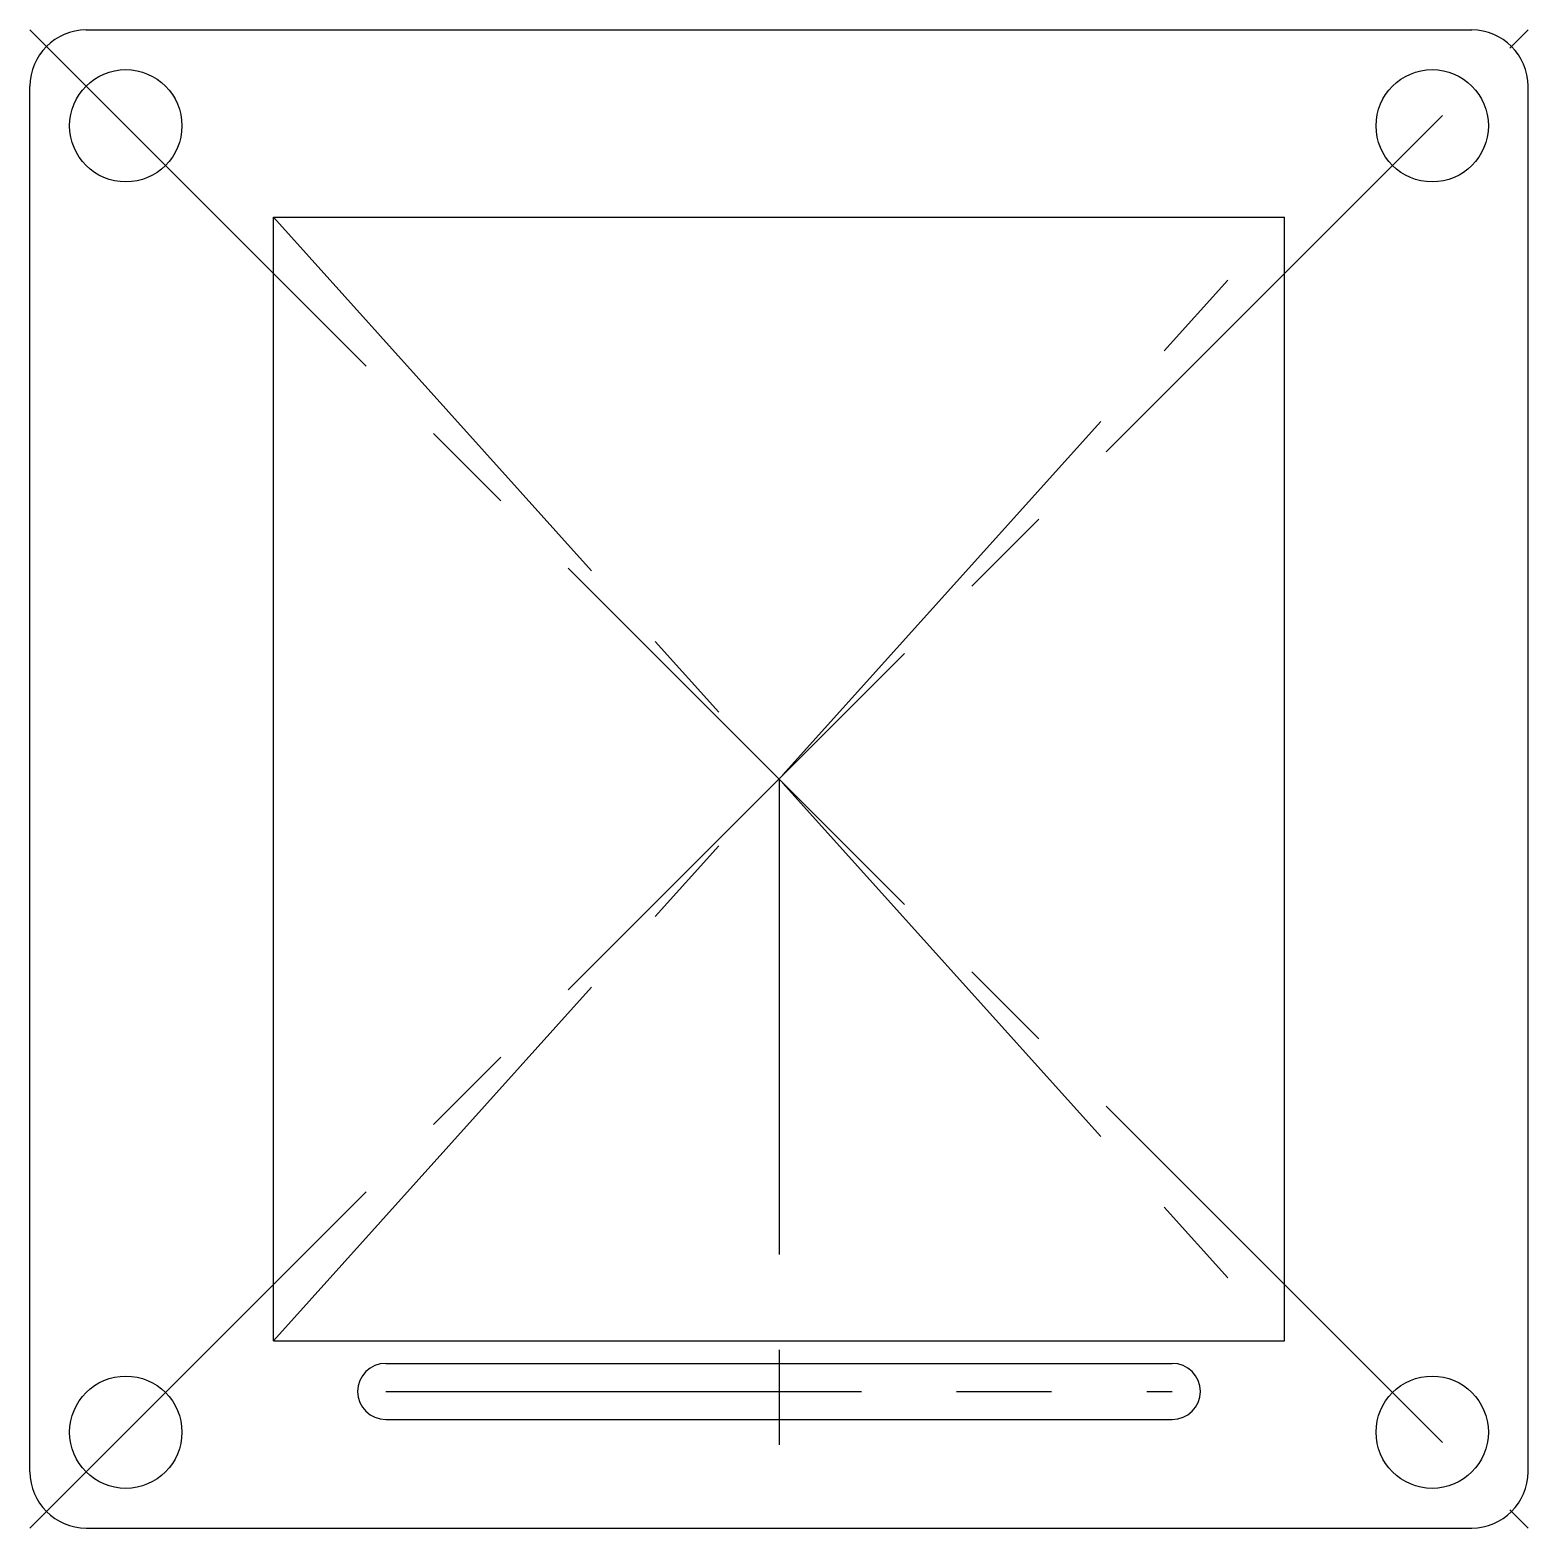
# Model space of a CAD drawing. Header units: millimetres. Extents: x -20 to 20, y -20 to 20.
import ezdxf

# ---------------------------------------------------------------- set-up
doc = ezdxf.new("R2010")
doc.units = ezdxf.units.MM
doc.header["$PDSIZE"] = -1
doc.linetypes.add('CENTERX2', pattern=[20.32, 12.7, -2.54, 2.54, -2.54])

msp = doc.modelspace()

# ---------------------------------------------------------------- linework, layer by layer
at = {"color": 7, "linetype": 'CENTERX2'}
for p, q in [((-20, -20), (20, 20)), ((-20, 20), (20, -20)), ((-13.5, -15), (13.5, 15)), ((-13.5, 15), (13.5, -15)), ((0, 0), (0, -20)), ((-10.5, -16.353), (10.5, -16.353))]:
    msp.add_line(p, q, dxfattribs=at)
at = {"color": 7, "linetype": 'Continuous'}
for p, q in [((-18.5, 20), (18.5, 20)), ((-20, -18.5), (-20, 18.5)), ((20, -18.5), (20, 18.5)), ((-13.5, -15), (-13.5, 15)), ((-13.5, 15), (13.5, 15)), ((13.5, -15), (13.5, 15)), ((-13.5, -15), (13.5, -15)), ((-10.5, -15.603), (10.5, -15.603)), ((-10.5, -17.103), (10.5, -17.103)), ((-18.5, -20), (18.5, -20))]:
    msp.add_line(p, q, dxfattribs=at)
for centre in [(-17.442, 17.442), (17.442, 17.442), (-17.442, -17.442), (17.442, -17.442)]:
    msp.add_circle(centre, 1.5, dxfattribs=at)
for centre, radius, start, end in [((-18.5, 18.5), 1.5, 90, 180), ((18.5, 18.5), 1.5, 0, 90), ((-10.5, -16.353), 0.75, 90, 270), ((10.5, -16.353), 0.75, 270, 90), ((-18.5, -18.5), 1.5, 180, 270), ((18.5, -18.5), 1.5, 270, 0)]:
    msp.add_arc(centre, radius, start, end, dxfattribs=at)
for p in [(0, 0), (0, 0), (0, -16.353)]:
    msp.add_point(p, dxfattribs=at)

doc.saveas('drawing.dxf')
